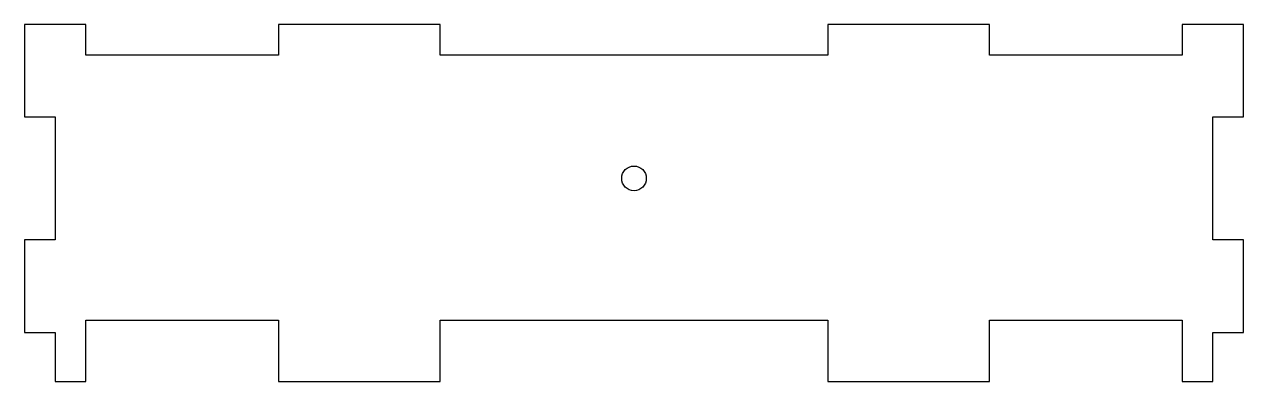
# Model space of a CAD drawing. Header units: millimetres. Extents: x -99 to 99, y -33 to 25.
import ezdxf

# ---------------------------------------------------------------- set-up
doc = ezdxf.new("R2010")
doc.units = ezdxf.units.MM

msp = doc.modelspace()

# ---------------------------------------------------------------- linework, layer by layer
msp.add_lwpolyline([(31.76, -33), (58.01, -33), (58.01, -23), (89.26, -23), (89.26, -33), (94.26, -33), (94.26, -25), (99.26, -25), (99.26, -10), (94.26, -10), (94.26, 10), (99.26, 10), (99.26, 25), (89.26, 25), (89.26, 20), (58.01, 20), (58.01, 25), (31.76, 25), (31.76, 20), (-31.24, 20), (-31.24, 25), (-57.49, 25), (-57.49, 20), (-88.74, 20), (-88.74, 25), (-98.74, 25), (-98.74, 10), (-93.74, 10), (-93.74, -10), (-98.74, -10), (-98.74, -25), (-93.74, -25), (-93.74, -33), (-88.74, -33), (-88.74, -23), (-57.49, -23), (-57.49, -33), (-31.24, -33), (-31.24, -23), (31.76, -23)], close=True)
msp.add_circle((0.26, 0), 2)

doc.saveas('drawing.dxf')
